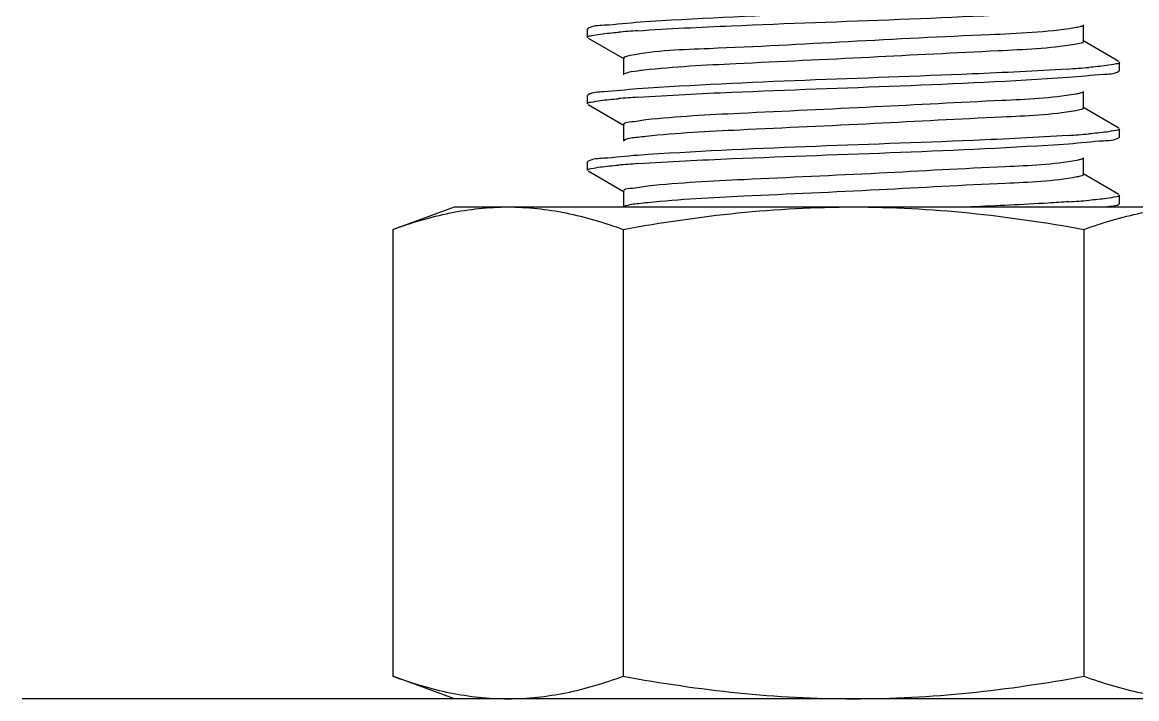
# Model space of a CAD drawing. Extents: x 1680110 to 4798266, y 269661 to 1249705.
# Drawn here: x 2404320.5 to 2404607.8, y 662768.3 to 662942.8 of the extents above; entities that cross this region are included whole.
import ezdxf

# ---------------------------------------------------------------- set-up
doc = ezdxf.new("R2010")
doc.units = 0
doc.header["$LTSCALE"] = 1000
doc.header["$MEASUREMENT"] = 0

# ---------------------------------------------------------------- blocks, each defined once
blk = doc.blocks.new('gfhhrryyfd')
at = {"linetype": 'Continuous'}
for p, q in [((3693387.9, -1744506.58), (3693387.9, -1744502.29)), ((3693260.18, -1744503.18), (3693260.01, -1744503.37)), ((3693260.01, -1744505.51), (3693260.01, -1744503.37)), ((3693260.01, -1744505.51), (3693260.01, -1744503.37)), ((3693260.18, -1744505.7), (3693269.48, -1744511.08)), ((3693397.01, -1744511.75), (3693387.71, -1744506.36)), ((3693269.29, -1744510.87), (3693269.29, -1744515.15)), ((3693397.01, -1744514.27), (3693397.18, -1744514.08)), ((3693397.18, -1744514.08), (3693397.18, -1744511.94)), ((3693397.18, -1744514.08), (3693397.18, -1744511.94)), ((3693269.76, -1744514.81), (3693269.48, -1744514.94)), ((3693387.9, -1744523.73), (3693387.9, -1744519.44)), ((3693260.18, -1744520.32), (3693260.01, -1744520.51)), ((3693260.01, -1744522.65), (3693260.01, -1744520.51)), ((3693260.01, -1744522.65), (3693260.01, -1744520.51)), ((3693260.18, -1744522.84), (3693269.48, -1744528.23)), ((3693397.01, -1744528.9), (3693387.71, -1744523.51)), ((3693269.29, -1744528.01), (3693269.29, -1744532.3)), ((3693397.01, -1744531.42), (3693397.18, -1744531.23)), ((3693397.18, -1744531.23), (3693397.18, -1744529.08)), ((3693397.18, -1744531.23), (3693397.18, -1744529.08)), ((3693387.9, -1744540.87), (3693387.9, -1744536.59)), ((3693260.18, -1744537.47), (3693260.01, -1744537.66)), ((3693260.01, -1744539.8), (3693260.01, -1744537.66)), ((3693260.01, -1744539.8), (3693260.01, -1744537.66)), ((3693260.18, -1744539.99), (3693269.48, -1744545.37)), ((3693397.01, -1744546.04), (3693387.71, -1744540.65)), ((3693269.29, -1744545.16), (3693269.29, -1744549.44)), ((3693397.01, -1744548.56), (3693397.18, -1744548.37)), ((3693397.18, -1744548.37), (3693397.18, -1744546.23)), ((3693397.18, -1744548.37), (3693397.18, -1744546.23)), ((3693209.81, -1744555.06), (3693225.72, -1744549.27)), ((3693225.72, -1744549.27), (3693431.47, -1744549.27)), ((3693209.81, -1744555.06), (3693209.81, -1744670.35)), ((3693269.2, -1744555.06), (3693269.2, -1744670.35)), ((3693387.99, -1744555.06), (3693387.99, -1744670.35)), ((3693225.72, -1744676.15), (3693209.81, -1744670.35)), ((3693542.91, -1744676.15), (3693114.28, -1744676.15))]:
    blk.add_line(p, q, dxfattribs=at)
for centre, radius, start, end in [((3693292.63, -1744797.53), 294.38, 93.8369, 94.8036), ((3693363.86, -1744211.13), 303.2, 273.7534, 274.8058), ((3693292.69, -1744815.46), 295.17, 93.8296, 94.8034), ((3693364.15, -1744231.95), 299.51, 273.7864, 274.8061), ((3693292.7, -1744832.76), 295.32, 93.8281, 94.8033), ((3693364.38, -1744251.96), 296.64, 273.8133, 274.8057), ((3693386.51, -1744492.54), 57.16, 277.0234, 277.4125)]:
    blk.add_arc(centre, radius, start, end, dxfattribs=at)
for points, knots in [([(3693383.79, -1744496.53), (3693375.72, -1744497.07), (3693338.99, -1744498.83), (3693302.22, -1744499.71), (3693273.59, -1744501.62)], [0, 0, 0, 0, 0.219765, 1, 1, 1, 1]), ([(3693272.93, -1744503.81), (3693280.98, -1744503.26), (3693317.91, -1744501.48), (3693354.88, -1744500.6), (3693383.71, -1744498.68)], [0, 0, 0, 0, 0.218367, 1, 1, 1, 1]), ([(3693273.59, -1744501.62), (3693270.48, -1744501.83), (3693266.13, -1744502.43), (3693261.38, -1744502.49), (3693260.18, -1744503.18)], [0, 0, 0, 0, 0.691189, 1, 1, 1, 1]), ([(3693387.71, -1744502.51), (3693387.47, -1744502.65), (3693386.74, -1744502.85), (3693386.01, -1744502.99), (3693385.55, -1744503.06)], [0, 0, 0, 0, 0.370671, 1, 1, 1, 1]), ([(3693260.01, -1744505.51), (3693260.01, -1744505.2), (3693261.65, -1744504.99), (3693262.49, -1744504.77), (3693263.31, -1744504.66)], [0, 0, 0, 0, 0.271561, 1, 1, 1, 1]), ([(3693385.55, -1744503.06), (3693378.33, -1744504.26), (3693358.81, -1744505.01), (3693327.42, -1744506.6), (3693296.55, -1744508.35), (3693277.65, -1744508.9), (3693270.94, -1744510.22)], [0, 0, 0, 0, 0.191149, 0.508776, 0.821496, 1, 1, 1, 1]), ([(3693385.55, -1744507.35), (3693379.06, -1744508.42), (3693361.4, -1744509.17), (3693332.31, -1744510.75), (3693301.85, -1744512.14), (3693282.4, -1744513.12), (3693274.54, -1744514)], [0, 0, 0, 0, 0.177542, 0.475313, 0.786662, 1, 1, 1, 1]), ([(3693387.89, -1744506.58), (3693387.89, -1744506.82), (3693386.78, -1744507.1), (3693386.14, -1744507.25), (3693385.55, -1744507.35)], [0, 0, 0, 0, 0.281956, 1, 1, 1, 1]), ([(3693270.94, -1744510.22), (3693270.52, -1744510.31), (3693270.04, -1744510.41), (3693269.29, -1744510.69), (3693269.29, -1744510.87)], [0, 0, 0, 0, 0.709245, 1, 1, 1, 1]), ([(3693274.54, -1744514), (3693273.99, -1744514.06), (3693272.39, -1744514.27), (3693270.76, -1744514.45), (3693269.76, -1744514.81)], [0, 0, 0, 0, 0.345692, 1, 1, 1, 1]), ([(3693383.71, -1744513.68), (3693375.56, -1744514.22), (3693338.63, -1744515.99), (3693301.66, -1744516.85), (3693272.93, -1744518.81)], [0, 0, 0, 0, 0.220951, 1, 1, 1, 1]), ([(3693397.18, -1744511.94), (3693397.18, -1744512.26), (3693395.5, -1744512.46), (3693394.65, -1744512.69), (3693393.81, -1744512.8)], [0, 0, 0, 0, 0.27119, 1, 1, 1, 1]), ([(3693272.97, -1744520.95), (3693281.06, -1744520.4), (3693318.04, -1744518.62), (3693355.07, -1744517.75), (3693383.93, -1744515.81)], [0, 0, 0, 0, 0.21883, 1, 1, 1, 1]), ([(3693383.93, -1744515.81), (3693386.96, -1744515.6), (3693391.2, -1744515.01), (3693395.83, -1744514.95), (3693397.01, -1744514.27)], [0, 0, 0, 0, 0.690732, 1, 1, 1, 1]), ([(3693272.93, -1744518.81), (3693269.98, -1744519.01), (3693265.84, -1744519.58), (3693261.33, -1744519.66), (3693260.18, -1744520.32)], [0, 0, 0, 0, 0.69026, 1, 1, 1, 1]), ([(3693387.71, -1744519.66), (3693387.5, -1744519.78), (3693386.88, -1744519.96), (3693386.26, -1744520.09), (3693385.87, -1744520.15)], [0, 0, 0, 0, 0.377326, 1, 1, 1, 1]), ([(3693260.01, -1744522.65), (3693260.01, -1744522.34), (3693261.66, -1744522.14), (3693262.5, -1744521.91), (3693263.33, -1744521.8)], [0, 0, 0, 0, 0.271501, 1, 1, 1, 1]), ([(3693385.87, -1744520.15), (3693379.59, -1744521.27), (3693362.2, -1744521.96), (3693333.36, -1744523.57), (3693302.75, -1744524.94), (3693283.08, -1744525.94), (3693275.05, -1744526.8)], [0, 0, 0, 0, 0.172452, 0.468288, 0.781567, 1, 1, 1, 1]), ([(3693385.87, -1744524.44), (3693379.59, -1744525.56), (3693362.2, -1744526.25), (3693333.36, -1744527.86), (3693302.75, -1744529.23), (3693283.08, -1744530.23), (3693275.05, -1744531.09)], [0, 0, 0, 0, 0.172452, 0.468288, 0.781567, 1, 1, 1, 1]), ([(3693387.89, -1744523.73), (3693387.89, -1744523.93), (3693386.95, -1744524.22), (3693386.38, -1744524.35), (3693385.87, -1744524.44)], [0, 0, 0, 0, 0.285684, 1, 1, 1, 1]), ([(3693275.05, -1744526.8), (3693273.61, -1744526.95), (3693272.24, -1744527.38), (3693269.29, -1744527.49), (3693269.3, -1744528.01)], [0, 0, 0, 0, 0.733301, 1, 1, 1, 1]), ([(3693275.05, -1744531.09), (3693274.35, -1744531.16), (3693272.5, -1744531.44), (3693270.5, -1744531.49), (3693269.48, -1744532.08)], [0, 0, 0, 0, 0.372857, 1, 1, 1, 1]), ([(3693383.93, -1744530.81), (3693375.8, -1744531.36), (3693338.81, -1744533.13), (3693301.78, -1744533.99), (3693272.97, -1744535.95)], [0, 0, 0, 0, 0.220171, 1, 1, 1, 1]), ([(3693384.11, -1744532.94), (3693387.1, -1744532.74), (3693391.28, -1744532.16), (3693395.85, -1744532.08), (3693397.01, -1744531.42)], [0, 0, 0, 0, 0.69048, 1, 1, 1, 1]), ([(3693397.18, -1744529.08), (3693397.18, -1744529.4), (3693395.52, -1744529.6), (3693394.68, -1744529.83), (3693393.85, -1744529.94)], [0, 0, 0, 0, 0.271408, 1, 1, 1, 1]), ([(3693272.98, -1744538.09), (3693281.09, -1744537.54), (3693318.13, -1744535.76), (3693355.22, -1744534.9), (3693384.11, -1744532.94)], [0, 0, 0, 0, 0.219107, 1, 1, 1, 1]), ([(3693272.97, -1744535.95), (3693270.01, -1744536.15), (3693265.86, -1744536.73), (3693261.33, -1744536.81), (3693260.18, -1744537.47)], [0, 0, 0, 0, 0.690327, 1, 1, 1, 1]), ([(3693387.71, -1744536.8), (3693387.53, -1744536.91), (3693387.01, -1744537.07), (3693386.49, -1744537.18), (3693386.17, -1744537.24)], [0, 0, 0, 0, 0.384795, 1, 1, 1, 1]), ([(3693260.01, -1744539.8), (3693260.01, -1744539.49), (3693261.66, -1744539.28), (3693262.5, -1744539.06), (3693263.33, -1744538.95)], [0, 0, 0, 0, 0.27149, 1, 1, 1, 1]), ([(3693386.17, -1744537.24), (3693380.1, -1744538.41), (3693362.99, -1744539.03), (3693334.41, -1744540.69), (3693303.67, -1744542.03), (3693283.78, -1744543.05), (3693275.57, -1744543.89)], [0, 0, 0, 0, 0.167345, 0.461239, 0.776453, 1, 1, 1, 1]), ([(3693386.17, -1744541.53), (3693380.1, -1744542.7), (3693362.99, -1744543.31), (3693334.41, -1744544.98), (3693303.67, -1744546.32), (3693283.78, -1744547.33), (3693275.57, -1744548.18)], [0, 0, 0, 0, 0.167345, 0.461239, 0.776453, 1, 1, 1, 1]), ([(3693387.89, -1744540.87), (3693387.89, -1744541.05), (3693387.11, -1744541.33), (3693386.61, -1744541.45), (3693386.17, -1744541.53)], [0, 0, 0, 0, 0.290187, 1, 1, 1, 1]), ([(3693275.57, -1744543.89), (3693274, -1744544.05), (3693272.52, -1744544.52), (3693269.29, -1744544.59), (3693269.3, -1744545.16)], [0, 0, 0, 0, 0.734146, 1, 1, 1, 1]), ([(3693275.57, -1744548.18), (3693274.8, -1744548.26), (3693272.79, -1744548.55), (3693270.6, -1744548.58), (3693269.48, -1744549.23)], [0, 0, 0, 0, 0.374818, 1, 1, 1, 1]), ([(3693384.11, -1744547.94), (3693382.34, -1744548.06), (3693373.91, -1744548.58), (3693365.48, -1744548.98), (3693358.81, -1744549.27)], [0, 0, 0, 0, 0.209715, 1, 1, 1, 1]), ([(3693397.18, -1744546.23), (3693397.18, -1744546.54), (3693395.54, -1744546.75), (3693394.71, -1744546.97), (3693393.88, -1744547.08)], [0, 0, 0, 0, 0.271552, 1, 1, 1, 1]), ([(3693393.89, -1744549.22), (3693394.27, -1744549.17), (3693395.31, -1744549), (3693396.42, -1744548.9), (3693397.01, -1744548.56)], [0, 0, 0, 0, 0.362796, 1, 1, 1, 1]), ([(3693209.81, -1744555.06), (3693214.63, -1744553.31), (3693224.36, -1744550.39), (3693234.51, -1744549.27), (3693239.51, -1744549.27)], [0, 0, 0, 0, 0.506411, 1, 1, 1, 1]), ([(3693239.51, -1744549.27), (3693244.5, -1744549.27), (3693254.65, -1744550.39), (3693264.38, -1744553.31), (3693269.2, -1744555.06)], [0, 0, 0, 0, 0.493589, 1, 1, 1, 1]), ([(3693269.2, -1744555.06), (3693279, -1744553.28), (3693298.72, -1744550.35), (3693318.64, -1744549.27), (3693328.59, -1744549.27)], [0, 0, 0, 0, 0.500036, 1, 1, 1, 1]), ([(3693328.59, -1744549.27), (3693338.55, -1744549.27), (3693358.47, -1744550.35), (3693378.19, -1744553.28), (3693387.99, -1744555.06)], [0, 0, 0, 0, 0.499964, 1, 1, 1, 1]), ([(3693387.99, -1744555.06), (3693392.81, -1744553.31), (3693402.54, -1744550.39), (3693412.69, -1744549.27), (3693417.68, -1744549.27)], [0, 0, 0, 0, 0.506411, 1, 1, 1, 1]), ([(3693209.81, -1744670.35), (3693214.63, -1744672.11), (3693224.36, -1744675.03), (3693234.51, -1744676.15), (3693239.51, -1744676.15)], [0, 0, 0, 0, 0.506411, 1, 1, 1, 1]), ([(3693239.51, -1744676.15), (3693244.5, -1744676.15), (3693254.65, -1744675.03), (3693264.38, -1744672.11), (3693269.2, -1744670.35)], [0, 0, 0, 0, 0.493589, 1, 1, 1, 1]), ([(3693269.2, -1744670.35), (3693279, -1744672.14), (3693298.72, -1744675.07), (3693318.64, -1744676.15), (3693328.59, -1744676.15)], [0, 0, 0, 0, 0.500036, 1, 1, 1, 1]), ([(3693328.59, -1744676.15), (3693338.55, -1744676.15), (3693358.47, -1744675.07), (3693378.19, -1744672.14), (3693387.99, -1744670.35)], [0, 0, 0, 0, 0.499964, 1, 1, 1, 1]), ([(3693387.99, -1744670.35), (3693392.81, -1744672.11), (3693402.54, -1744675.03), (3693412.69, -1744676.15), (3693417.68, -1744676.15)], [0, 0, 0, 0, 0.506411, 1, 1, 1, 1])]:
    blk.add_open_spline(points, degree=3, knots=knots, dxfattribs=at)
for points in [[(3693263.31, -1744504.66), (3693264.86, -1744504.46), (3693266.42, -1744504.31), (3693267.97, -1744504.18)], [(3693393.81, -1744512.8), (3693392.3, -1744512.99), (3693390.78, -1744513.13), (3693389.26, -1744513.26)], [(3693263.33, -1744521.8), (3693264.87, -1744521.6), (3693266.42, -1744521.46), (3693267.97, -1744521.33)], [(3693393.85, -1744529.94), (3693392.32, -1744530.14), (3693390.78, -1744530.28), (3693389.25, -1744530.41)], [(3693263.33, -1744538.95), (3693264.87, -1744538.75), (3693266.42, -1744538.6), (3693267.97, -1744538.47)], [(3693393.88, -1744547.08), (3693392.33, -1744547.28), (3693390.78, -1744547.42), (3693389.23, -1744547.56)]]:
    blk.add_open_spline(points, degree=3, dxfattribs=at)

msp = doc.modelspace()

# ---------------------------------------------------------------- block references
at = {"lineweight": -3, "xscale": 0.9999959468841553, "yscale": 0.9999959506094456, "zscale": 0.9999959495959999}
msp.add_blockref('gfhhrryyfd', (-1288778.82, 2407437.34), dxfattribs=at)

doc.saveas('drawing.dxf')
